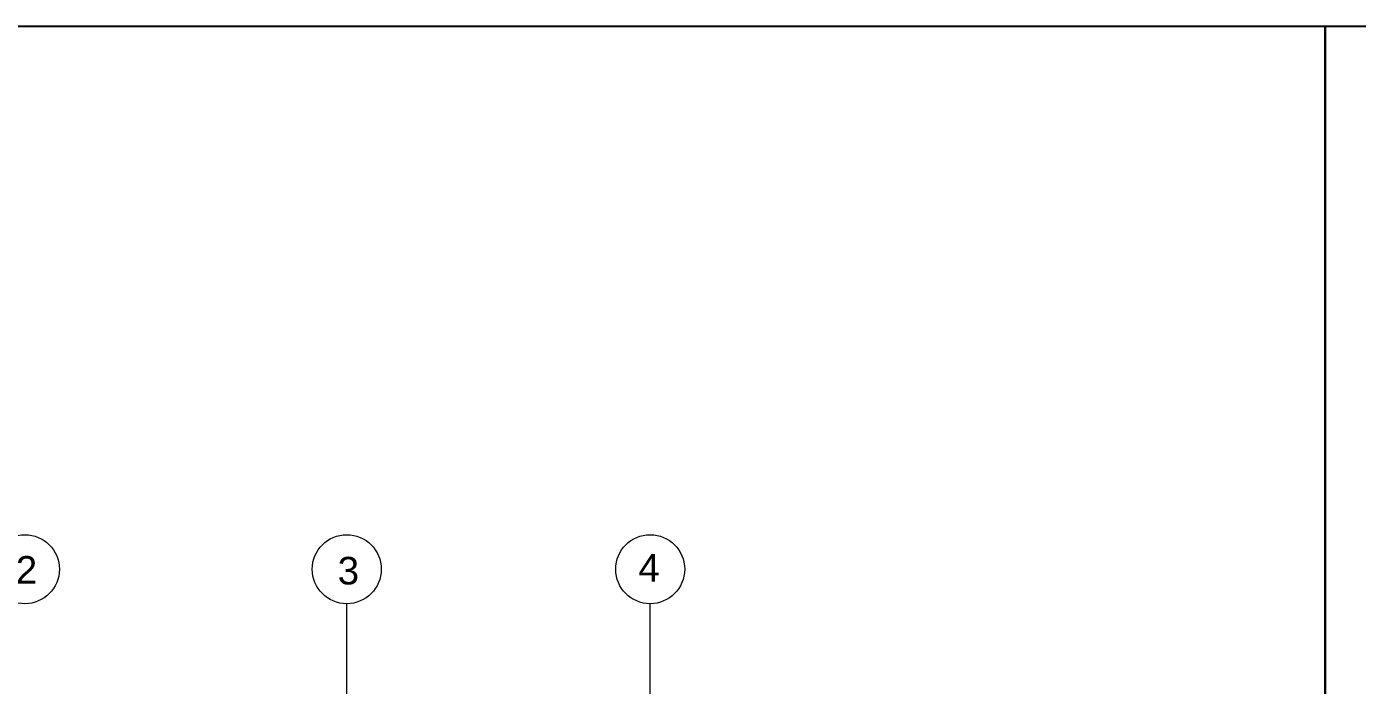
# Model space of a CAD drawing. Header units: millimetres. Extents: x 2391 to 3323, y 1596 to 2537.
# Drawn here: x 2953.2 to 3011.1, y 2508.5 to 2537.2 of the extents above; entities that cross this region are included whole.
import ezdxf

# ---------------------------------------------------------------- set-up
doc = ezdxf.new("R2010")
doc.units = ezdxf.units.MM
doc.layers.add('doors and windows schedule', color=11, linetype='Continuous')
doc.layers.add('Lightning text', color=211, linetype='Continuous')
doc.styles.get("Standard").update_dxf_attribs({"font": 'arial.ttf'})

msp = doc.modelspace()

# ---------------------------------------------------------------- linework, layer by layer
at = {"color": 11, "true_color": 0xf27172}
for p, q in [((3323.401, 2537.196), (2684.734, 2537.196)), ((3009.654, 2420.204), (3009.654, 2537.196)), ((3009.654, 2537.196), (3009.654, 2319.18))]:
    msp.add_line(p, q, dxfattribs=at)
at = {"layer": 'Lightning text', "linetype": 'ByBlock', "lineweight": 13, "ltscale": 0.02}
for p, q in [((2967.094, 2506.037), (2967.094, 2512.078)), ((2980.294, 2504.078), (2980.294, 2512.078))]:
    msp.add_line(p, q, dxfattribs=at)
for centre in [(2953.094, 2513.578), (2967.094, 2513.578), (2980.294, 2513.578)]:
    msp.add_circle(centre, 1.5, dxfattribs=at)

# ---------------------------------------------------------------- texts
at = {"layer": 'doors and windows schedule'}
for s, p in [('2', (2952.699, 2512.951)), ('3', (2966.7, 2512.916)), ('4', (2979.778, 2513.038))]:
    msp.add_text(s, height=1.2, dxfattribs=at).set_placement(p)

doc.saveas('drawing.dxf')
